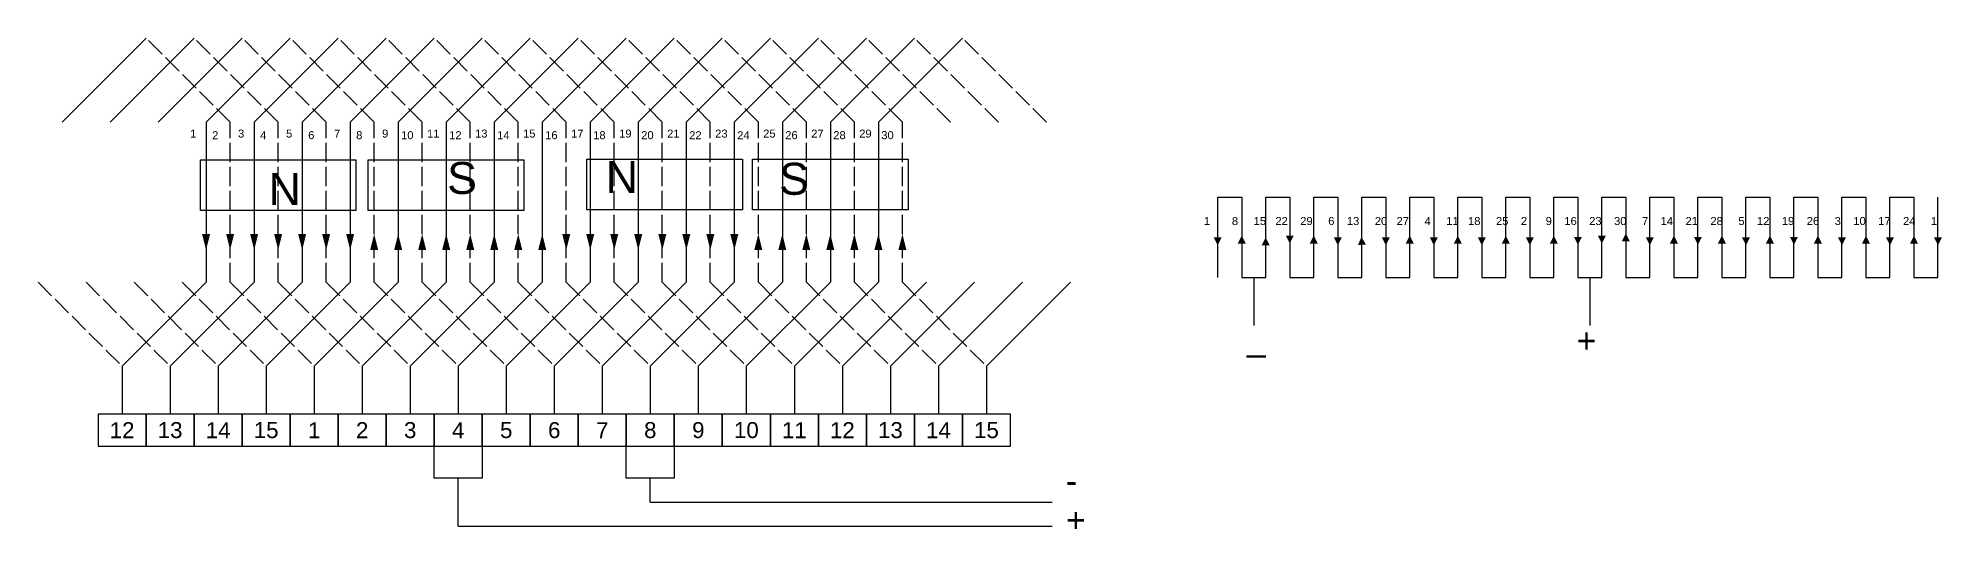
# Model space of a CAD drawing. Header units: millimetres. Extents: x -19 to 2750, y -81 to 285.
# Drawn here: x 1560 to 2750, y -21 to 285 of the extents above; entities that cross this region are included whole.
import ezdxf

# ---------------------------------------------------------------- set-up
doc = ezdxf.new("R2010")
doc.units = ezdxf.units.MM
doc.linetypes.add('ACAD_ISO02W100', pattern=[15, 12, -3])
doc.styles.get("Standard").update_dxf_attribs({"font": 'arial.ttf'})

msp = doc.modelspace()

# ---------------------------------------------------------------- linework, layer by layer
for p, q in [((1575.3, 232.8), (1627.8, 285.3)), ((1605.3, 232.8), (1657.8, 285.3)), ((1635.3, 232.8), (1687.8, 285.3)), ((1665.3, 232.8), (1717.8, 285.3)), ((1695.3, 232.8), (1747.8, 285.3)), ((1725.3, 232.8), (1777.8, 285.3)), ((1755.3, 232.8), (1807.8, 285.3)), ((1785.3, 232.8), (1837.8, 285.3)), ((1815.3, 232.8), (1867.8, 285.3)), ((1845.3, 232.8), (1897.8, 285.3)), ((1875.3, 232.8), (1927.8, 285.3)), ((1905.3, 232.8), (1957.8, 285.3)), ((1935.3, 232.8), (1987.8, 285.3)), ((1965.3, 232.8), (2017.8, 285.3)), ((1995.3, 232.8), (2047.8, 285.3)), ((2025.3, 232.8), (2077.8, 285.3)), ((2055.3, 232.8), (2107.8, 285.3)), ((2085.3, 232.8), (2137.8, 285.3)), ((1665.3, 232.8), (1665.3, 132.8)), ((1695.3, 232.8), (1695.3, 132.8)), ((1725.3, 232.8), (1725.3, 132.8)), ((1755.3, 232.8), (1755.3, 132.8)), ((1785.3, 232.8), (1785.3, 132.8)), ((1815.3, 232.8), (1815.3, 132.8)), ((1845.3, 232.8), (1845.3, 132.8)), ((1875.3, 232.8), (1875.3, 132.8)), ((1905.3, 232.8), (1905.3, 132.8)), ((1935.3, 232.8), (1935.3, 132.8)), ((1965.3, 232.8), (1965.3, 132.8)), ((1995.3, 232.8), (1995.3, 132.8)), ((2025.3, 232.8), (2025.3, 132.8)), ((2055.3, 232.8), (2055.3, 132.8)), ((2085.3, 232.8), (2085.3, 132.8)), ((2297.3, 135.8), (2297.3, 185.8)), ((2297.3, 185.8), (2312.3, 185.8)), ((2312.3, 185.8), (2312.3, 135.8)), ((2327.3, 135.8), (2327.3, 185.8)), ((2327.3, 185.8), (2342.3, 185.8)), ((2342.3, 185.8), (2342.3, 135.8)), ((2357.3, 135.8), (2357.3, 185.8)), ((2357.3, 185.8), (2372.3, 185.8)), ((2372.3, 185.8), (2372.3, 135.8)), ((2387.3, 135.8), (2387.3, 185.8)), ((2387.3, 185.8), (2402.3, 185.8)), ((2402.3, 185.8), (2402.3, 135.8)), ((2417.3, 135.8), (2417.3, 185.8)), ((2417.3, 185.8), (2432.3, 185.8)), ((2432.3, 185.8), (2432.3, 135.8)), ((2447.3, 135.8), (2447.3, 185.8)), ((2447.3, 185.8), (2462.3, 185.8)), ((2462.3, 185.8), (2462.3, 135.8)), ((2477.3, 135.8), (2477.3, 185.8)), ((2477.3, 185.8), (2492.3, 185.8)), ((2492.3, 185.8), (2492.3, 135.8)), ((2507.3, 135.8), (2507.3, 185.8)), ((2507.3, 185.8), (2522.3, 185.8)), ((2522.3, 185.8), (2522.3, 135.8)), ((2537.3, 135.8), (2537.3, 185.8)), ((2537.3, 185.8), (2552.3, 185.8)), ((2552.3, 185.8), (2552.3, 135.8)), ((2567.3, 135.8), (2567.3, 185.8)), ((2567.3, 185.8), (2582.3, 185.8)), ((2582.3, 185.8), (2582.3, 135.8)), ((2597.3, 135.8), (2597.3, 185.8)), ((2597.3, 185.8), (2612.3, 185.8)), ((2612.3, 185.8), (2612.3, 135.8)), ((2627.3, 135.8), (2627.3, 185.8)), ((2627.3, 185.8), (2642.3, 185.8)), ((2642.3, 185.8), (2642.3, 135.8)), ((2657.3, 135.8), (2657.3, 185.8)), ((2657.3, 185.8), (2672.3, 185.8)), ((2672.3, 185.8), (2672.3, 135.8)), ((2687.3, 135.8), (2687.3, 185.8)), ((2687.3, 185.8), (2702.3, 185.8)), ((2702.3, 185.8), (2702.3, 135.8)), ((2717.3, 135.8), (2717.3, 185.8)), ((2717.3, 185.8), (2732.3, 185.8)), ((2732.3, 185.8), (2732.3, 135.8)), ((2747.3, 135.8), (2747.3, 185.8)), ((1665.3, 132.8), (1612.8, 80.3)), ((1695.3, 132.8), (1642.8, 80.3)), ((1725.3, 132.8), (1672.8, 80.3)), ((1755.3, 132.8), (1702.8, 80.3)), ((1785.3, 132.8), (1732.8, 80.3)), ((1815.3, 132.8), (1762.8, 80.3)), ((1845.3, 132.8), (1792.8, 80.3)), ((1875.3, 132.8), (1822.8, 80.3)), ((1905.3, 132.8), (1852.8, 80.3)), ((1935.3, 132.8), (1882.8, 80.3)), ((1965.3, 132.8), (1912.8, 80.3)), ((1995.3, 132.8), (1942.8, 80.3)), ((2025.3, 132.8), (1972.8, 80.3)), ((2055.3, 132.8), (2002.8, 80.3)), ((2085.3, 132.8), (2032.8, 80.3)), ((2115.3, 132.8), (2062.8, 80.3)), ((2145.3, 132.8), (2092.8, 80.3)), ((2175.3, 132.8), (2122.8, 80.3)), ((2205.3, 132.8), (2152.8, 80.3)), ((2312.3, 135.8), (2327.3, 135.8)), ((2319.8, 135.8), (2319.8, 105.8)), ((2342.3, 135.8), (2357.3, 135.8)), ((2372.3, 135.8), (2387.3, 135.8)), ((2402.3, 135.8), (2417.3, 135.8)), ((2432.3, 135.8), (2447.3, 135.8)), ((2462.3, 135.8), (2477.3, 135.8)), ((2492.3, 135.8), (2507.3, 135.8)), ((2522.3, 135.8), (2537.3, 135.8)), ((2529.8, 135.8), (2529.8, 105.8)), ((2552.3, 135.8), (2567.3, 135.8)), ((2582.3, 135.8), (2597.3, 135.8)), ((2612.3, 135.8), (2627.3, 135.8)), ((2642.3, 135.8), (2657.3, 135.8)), ((2672.3, 135.8), (2687.3, 135.8)), ((2702.3, 135.8), (2717.3, 135.8)), ((2732.3, 135.8), (2747.3, 135.8)), ((1612.8, 80.3), (1612.8, 50.3)), ((1642.8, 80.3), (1642.8, 50.3)), ((1672.8, 80.3), (1672.8, 50.3)), ((1702.8, 80.3), (1702.8, 50.3)), ((1732.8, 80.3), (1732.8, 50.3)), ((1762.8, 80.3), (1762.8, 50.3)), ((1792.8, 80.3), (1792.8, 50.3)), ((1822.8, 80.3), (1822.8, 50.3)), ((1852.8, 80.3), (1852.8, 50.3)), ((1882.8, 80.3), (1882.8, 50.3)), ((1912.8, 80.3), (1912.8, 50.3)), ((1942.8, 80.3), (1942.8, 50.3)), ((1972.8, 80.3), (1972.8, 50.3)), ((2002.8, 80.3), (2002.8, 50.3)), ((2032.8, 80.3), (2032.8, 50.3)), ((2062.8, 80.3), (2062.8, 50.3)), ((2092.8, 80.3), (2092.8, 50.3)), ((2122.8, 80.3), (2122.8, 50.3)), ((2152.8, 80.3), (2152.8, 50.3)), ((1612.8, 50.3), (1597.8, 50.3)), ((1597.8, 50.3), (1597.8, 30.3)), ((1627.8, 50.3), (1612.8, 50.3)), ((1627.8, 30.3), (1627.8, 50.3)), ((1642.8, 50.3), (1627.8, 50.3)), ((1627.8, 50.3), (1627.8, 30.3)), ((1657.8, 50.3), (1642.8, 50.3)), ((1657.8, 30.3), (1657.8, 50.3)), ((1672.8, 50.3), (1657.8, 50.3)), ((1657.8, 50.3), (1657.8, 30.3)), ((1687.8, 50.3), (1672.8, 50.3)), ((1687.8, 30.3), (1687.8, 50.3)), ((1702.8, 50.3), (1687.8, 50.3)), ((1687.8, 50.3), (1687.8, 30.3)), ((1717.8, 50.3), (1702.8, 50.3)), ((1732.8, 50.3), (1717.8, 50.3)), ((1717.8, 50.3), (1717.8, 30.3)), ((1717.8, 30.3), (1717.8, 50.3)), ((1747.8, 50.3), (1732.8, 50.3)), ((1747.8, 30.3), (1747.8, 50.3)), ((1762.8, 50.3), (1747.8, 50.3)), ((1747.8, 50.3), (1747.8, 30.3)), ((1777.8, 50.3), (1762.8, 50.3)), ((1777.8, 30.3), (1777.8, 50.3)), ((1792.8, 50.3), (1777.8, 50.3)), ((1777.8, 50.3), (1777.8, 30.3)), ((1807.8, 50.3), (1792.8, 50.3)), ((1807.8, 30.3), (1807.8, 50.3)), ((1822.8, 50.3), (1807.8, 50.3)), ((1807.8, 50.3), (1807.8, 30.3)), ((1837.8, 50.3), (1822.8, 50.3)), ((1837.8, 30.3), (1837.8, 50.3)), ((1852.8, 50.3), (1837.8, 50.3)), ((1837.8, 50.3), (1837.8, 30.3)), ((1867.8, 50.3), (1852.8, 50.3)), ((1867.8, 30.3), (1867.8, 50.3)), ((1882.8, 50.3), (1867.8, 50.3)), ((1867.8, 50.3), (1867.8, 30.3)), ((1897.8, 50.3), (1882.8, 50.3)), ((1897.8, 30.3), (1897.8, 50.3)), ((1912.8, 50.3), (1897.8, 50.3)), ((1897.8, 50.3), (1897.8, 30.3)), ((1927.8, 50.3), (1912.8, 50.3)), ((1927.8, 30.3), (1927.8, 50.3)), ((1942.8, 50.3), (1927.8, 50.3)), ((1927.8, 50.3), (1927.8, 30.3)), ((1957.8, 50.3), (1942.8, 50.3)), ((1957.8, 30.3), (1957.8, 50.3)), ((1972.8, 50.3), (1957.8, 50.3)), ((1957.8, 50.3), (1957.8, 30.3)), ((1987.8, 50.3), (1972.8, 50.3)), ((1987.8, 30.3), (1987.8, 50.3)), ((2002.8, 50.3), (1987.8, 50.3)), ((1987.8, 50.3), (1987.8, 30.3)), ((2017.8, 50.3), (2002.8, 50.3)), ((2017.8, 30.3), (2017.8, 50.3)), ((2032.8, 50.3), (2017.8, 50.3)), ((2017.8, 50.3), (2017.8, 30.3)), ((2047.8, 50.3), (2032.8, 50.3)), ((2047.8, 30.3), (2047.8, 50.3)), ((2062.8, 50.3), (2047.8, 50.3)), ((2047.8, 50.3), (2047.8, 30.3)), ((2077.8, 50.3), (2062.8, 50.3)), ((2077.8, 30.3), (2077.8, 50.3)), ((2092.8, 50.3), (2077.8, 50.3)), ((2077.8, 50.3), (2077.8, 30.3)), ((2107.8, 50.3), (2092.8, 50.3)), ((2107.8, 30.3), (2107.8, 50.3)), ((2122.8, 50.3), (2107.8, 50.3)), ((2107.8, 50.3), (2107.8, 30.3)), ((2137.8, 50.3), (2122.8, 50.3)), ((2137.8, 30.3), (2137.8, 50.3)), ((2152.8, 50.3), (2137.8, 50.3)), ((2137.8, 50.3), (2137.8, 30.3)), ((2167.8, 50.3), (2152.8, 50.3)), ((2167.8, 30.3), (2167.8, 50.3)), ((1597.8, 30.3), (1627.8, 30.3)), ((1627.8, 30.3), (1657.8, 30.3)), ((1657.8, 30.3), (1687.8, 30.3)), ((1687.8, 30.3), (1717.8, 30.3)), ((1717.8, 30.3), (1747.8, 30.3)), ((1747.8, 30.3), (1777.8, 30.3)), ((1777.8, 30.3), (1807.8, 30.3)), ((1807.8, 30.3), (1837.8, 30.3)), ((1837.8, 30.3), (1867.8, 30.3)), ((1867.8, 30.3), (1897.8, 30.3)), ((1897.8, 30.3), (1927.8, 30.3)), ((1927.8, 30.3), (1957.8, 30.3)), ((1957.8, 30.3), (1987.8, 30.3)), ((1987.8, 30.3), (2017.8, 30.3)), ((2017.8, 30.3), (2047.8, 30.3)), ((2047.8, 30.3), (2077.8, 30.3)), ((2077.8, 30.3), (2107.8, 30.3)), ((2107.8, 30.3), (2137.8, 30.3)), ((2137.8, 30.3), (2167.8, 30.3)), ((1822.8, -19.7), (1822.8, 10.3)), ((1942.8, -4.7), (1942.8, 10.3)), ((1942.8, -4.7), (2193.8, -4.7)), ((1822.8, -19.7), (2193.8, -19.7))]:
    msp.add_line(p, q)
at = {"linetype": 'ACAD_ISO02W100'}
for p, q in [((1680.3, 232.8), (1627.8, 285.3)), ((1710.3, 232.8), (1657.8, 285.3)), ((1740.3, 232.8), (1687.8, 285.3)), ((1770.3, 232.8), (1717.8, 285.3)), ((1800.3, 232.8), (1747.8, 285.3)), ((1830.3, 232.8), (1777.8, 285.3)), ((1860.3, 232.8), (1807.8, 285.3)), ((1890.3, 232.8), (1837.8, 285.3)), ((1920.3, 232.8), (1867.8, 285.3)), ((1950.3, 232.8), (1897.8, 285.3)), ((1980.3, 232.8), (1927.8, 285.3)), ((2010.3, 232.8), (1957.8, 285.3)), ((2040.3, 232.8), (1987.8, 285.3)), ((2070.3, 232.8), (2017.8, 285.3)), ((2100.3, 232.8), (2047.8, 285.3)), ((2130.3, 232.8), (2077.8, 285.3)), ((2160.3, 232.8), (2107.8, 285.3)), ((2190.3, 232.8), (2137.8, 285.3)), ((1680.3, 132.8), (1680.3, 232.8)), ((1710.3, 132.8), (1710.3, 232.8)), ((1740.3, 132.8), (1740.3, 232.8)), ((1770.3, 132.8), (1770.3, 232.8)), ((1800.3, 132.8), (1800.3, 232.8)), ((1830.3, 132.8), (1830.3, 232.8)), ((1860.3, 132.8), (1860.3, 232.8)), ((1890.3, 132.8), (1890.3, 232.8)), ((1920.3, 132.8), (1920.3, 232.8)), ((1950.3, 132.8), (1950.3, 232.8)), ((1980.3, 132.8), (1980.3, 232.8)), ((2010.3, 132.8), (2010.3, 232.8)), ((2040.3, 132.8), (2040.3, 232.8)), ((2070.3, 132.8), (2070.3, 232.8)), ((2100.3, 132.8), (2100.3, 232.8)), ((1560.3, 132.8), (1612.8, 80.3)), ((1590.3, 132.8), (1642.8, 80.3)), ((1620.3, 132.8), (1672.8, 80.3)), ((1650.3, 132.8), (1702.8, 80.3)), ((1680.3, 132.8), (1732.8, 80.3)), ((1710.3, 132.8), (1762.8, 80.3)), ((1740.3, 132.8), (1792.8, 80.3)), ((1770.3, 132.8), (1822.8, 80.3)), ((1800.3, 132.8), (1852.8, 80.3)), ((1830.3, 132.8), (1882.8, 80.3)), ((1860.3, 132.8), (1912.8, 80.3)), ((1890.3, 132.8), (1942.8, 80.3)), ((1920.3, 132.8), (1972.8, 80.3)), ((1950.3, 132.8), (2002.8, 80.3)), ((1980.3, 132.8), (2032.8, 80.3)), ((2010.3, 132.8), (2062.8, 80.3)), ((2040.3, 132.8), (2092.8, 80.3)), ((2070.3, 132.8), (2122.8, 80.3)), ((2100.3, 132.8), (2152.8, 80.3))]:
    msp.add_line(p, q, dxfattribs=at)
for points in [[(1661.7, 209.3), (1758.9, 209.3), (1758.9, 177.5), (1661.7, 177.5)], [(1766.6, 209.3), (1863.8, 209.3), (1863.8, 177.5), (1766.6, 177.5)], [(1903.2, 209.7), (2000.4, 209.7), (2000.4, 177.9), (1903.2, 177.9)], [(2006.7, 209.7), (2103.9, 209.7), (2103.9, 177.9), (2006.7, 177.9)], [(1807.8, 30.3), (1837.8, 30.3), (1837.8, 10.3), (1807.8, 10.3)], [(1927.8, 30.3), (1957.8, 30.3), (1957.8, 10.3), (1927.8, 10.3)]]:
    msp.add_lwpolyline(points, close=True)
for points in [[(1665.3, 162.9, 5, 0, 0), (1665.3, 152.9, 0, 0, 0)], [(1680.3, 162.9, 5, 0, 0), (1680.3, 152.9, 0, 0, 0)], [(1695.3, 162.9, 5, 0, 0), (1695.3, 152.9, 0, 0, 0)], [(1710.3, 162.9, 5, 0, 0), (1710.3, 152.9, 0, 0, 0)], [(1725.3, 162.9, 5, 0, 0), (1725.3, 152.9, 0, 0, 0)], [(1740.3, 162.9, 5, 0, 0), (1740.3, 152.9, 0, 0, 0)], [(1755.3, 162.9, 5, 0, 0), (1755.3, 152.9, 0, 0, 0)], [(1770.3, 152.9, 5, 0, 0), (1770.3, 162.9, 0, 0, 0)], [(1785.3, 152.9, 5, 0, 0), (1785.3, 162.9, 0, 0, 0)], [(1800.3, 152.9, 5, 0, 0), (1800.3, 162.9, 0, 0, 0)], [(1815.3, 152.9, 5, 0, 0), (1815.3, 162.9, 0, 0, 0)], [(1830.3, 152.9, 5, 0, 0), (1830.3, 162.9, 0, 0, 0)], [(1845.3, 152.9, 5, 0, 0), (1845.3, 162.9, 0, 0, 0)], [(1860.3, 152.9, 5, 0, 0), (1860.3, 162.9, 0, 0, 0)], [(1875.3, 152.9, 5, 0, 0), (1875.3, 162.9, 0, 0, 0)], [(1890.3, 162.9, 5, 0, 0), (1890.3, 152.9, 0, 0, 0)], [(1905.3, 162.9, 5, 0, 0), (1905.3, 152.9, 0, 0, 0)], [(1920.3, 162.9, 5, 0, 0), (1920.3, 152.9, 0, 0, 0)], [(1935.3, 162.9, 5, 0, 0), (1935.3, 152.9, 0, 0, 0)], [(1950.3, 162.9, 5, 0, 0), (1950.3, 152.9, 0, 0, 0)], [(1965.3, 162.9, 5, 0, 0), (1965.3, 152.9, 0, 0, 0)], [(1980.3, 162.9, 5, 0, 0), (1980.3, 152.9, 0, 0, 0)], [(1995.3, 162.9, 5, 0, 0), (1995.3, 152.9, 0, 0, 0)], [(2010.3, 152.9, 5, 0, 0), (2010.3, 162.9, 0, 0, 0)], [(2025.3, 152.9, 5, 0, 0), (2025.3, 162.9, 0, 0, 0)], [(2040.3, 152.9, 5, 0, 0), (2040.3, 162.9, 0, 0, 0)], [(2055.3, 152.9, 5, 0, 0), (2055.3, 162.9, 0, 0, 0)], [(2070.3, 152.9, 5, 0, 0), (2070.3, 162.9, 0, 0, 0)], [(2085.3, 152.9, 5, 0, 0), (2085.3, 162.9, 0, 0, 0)], [(2100.3, 152.9, 5, 0, 0), (2100.3, 162.9, 0, 0, 0)], [(2297.3, 160.8, 5, 0, 0), (2297.3, 155.8, 0, 0, 0)], [(2312.3, 156.9, 5, 0, 0), (2312.3, 161.9, 0, 0, 0)], [(2327.3, 155.8, 5, 0, 0), (2327.3, 160.8, 0, 0, 0)], [(2342.3, 161.9, 5, 0, 0), (2342.3, 156.9, 0, 0, 0)], [(2357.3, 156.9, 5, 0, 0), (2357.3, 161.9, 0, 0, 0)], [(2372.3, 160.8, 5, 0, 0), (2372.3, 155.8, 0, 0, 0)], [(2387.4, 156.1, 5, 0, 0), (2387.1, 161.1, 0, 0, 0)], [(2402.3, 160.8, 5, 0, 0), (2402.3, 155.8, 0, 0, 0)], [(2417.3, 156.9, 5, 0, 0), (2417.3, 161.9, 0, 0, 0)], [(2432.3, 160.8, 5, 0, 0), (2432.3, 155.8, 0, 0, 0)], [(2447.3, 156.9, 5, 0, 0), (2447.3, 161.9, 0, 0, 0)], [(2462.3, 160.8, 5, 0, 0), (2462.3, 155.8, 0, 0, 0)], [(2477.3, 156.9, 5, 0, 0), (2477.3, 161.9, 0, 0, 0)], [(2492.3, 160.8, 5, 0, 0), (2492.3, 155.8, 0, 0, 0)], [(2507.3, 156.9, 5, 0, 0), (2507.3, 161.9, 0, 0, 0)], [(2522.3, 161.1, 5, 0, 0), (2522.3, 156.1, 0, 0, 0)], [(2537.3, 161.9, 5, 0, 0), (2537.3, 156.9, 0, 0, 0)], [(2552.3, 158.3, 5, 0, 0), (2552.3, 163.3, 0, 0, 0)], [(2567.3, 160.8, 5, 0, 0), (2567.3, 155.8, 0, 0, 0)], [(2582.3, 156.9, 5, 0, 0), (2582.3, 161.9, 0, 0, 0)], [(2597.3, 161.1, 5, 0, 0), (2597.3, 156.1, 0, 0, 0)], [(2612.3, 156.9, 5, 0, 0), (2612.3, 161.9, 0, 0, 0)], [(2627.3, 160.8, 5, 0, 0), (2627.3, 155.8, 0, 0, 0)], [(2642.3, 156.9, 5, 0, 0), (2642.3, 161.9, 0, 0, 0)], [(2657.3, 161.1, 5, 0, 0), (2657.3, 156.1, 0, 0, 0)], [(2672.3, 156.9, 5, 0, 0), (2672.3, 161.9, 0, 0, 0)], [(2687.3, 160.8, 5, 0, 0), (2687.3, 155.8, 0, 0, 0)], [(2702.3, 156.9, 5, 0, 0), (2702.3, 161.9, 0, 0, 0)], [(2717.3, 160.8, 5, 0, 0), (2717.3, 155.8, 0, 0, 0)], [(2732.3, 156.9, 5, 0, 0), (2732.3, 161.9, 0, 0, 0)], [(2747.3, 160.8, 5, 0, 0), (2747.3, 155.8, 0, 0, 0)]]:
    msp.add_lwpolyline(points, format="xyseb")

# ---------------------------------------------------------------- texts
for s, height, p in [('S', 20, (1815.9, 187.9)), ('N', 20, (1914.9, 188.5)), ('S', 20, (2023.3, 187.4)), ('N', 20, (1704.3, 181)), ('+', 15, (2521.6, 88.8)), ('_', 15, (2315.5, 90)), ('-', 15, (2202.5, 1.2)), ('+', 15, (2202.5, -23.3))]:
    msp.add_text(s, height=height).set_placement(p)
for s, width, gutter_width, insert, char_height, attachment_point in [('1', 13.788, 12.5, (1657.2, 225.6), 5, 5), ('2', 11.446, 12.5, (1671, 224.6), 5, 5), ('3', 13.788, 12.5, (1687.2, 225.6), 5, 5), ('4', 11.446, 12.5, (1701, 224.6), 5, 5), ('5', 13.788, 12.5, (1717.2, 225.6), 5, 5), ('6', 11.446, 12.5, (1731, 224.6), 5, 5), ('7', 13.788, 12.5, (1747.2, 225.6), 5, 5), ('8', 11.446, 12.5, (1761, 224.6), 5, 5), ('9', 13.788, 12.5, (1777.2, 225.6), 5, 5), ('10', 11.446, 12.5, (1791, 224.6), 5, 5), ('11', 13.788, 12.5, (1807.2, 225.6), 5, 5), ('12', 11.446, 12.5, (1821, 224.6), 5, 5), ('13', 13.788, 12.5, (1837.2, 225.6), 5, 5), ('14', 11.446, 12.5, (1851, 224.6), 5, 5), ('15', 13.788, 12.5, (1867.2, 225.6), 5, 5), ('16', 11.446, 12.5, (1881, 224.6), 5, 5), ('17', 13.788, 12.5, (1897.2, 225.6), 5, 5), ('18', 11.446, 12.5, (1911, 224.6), 5, 5), ('19', 13.788, 12.5, (1927.2, 225.6), 5, 5), ('20', 11.446, 12.5, (1941, 224.6), 5, 5), ('21', 13.788, 12.5, (1957.2, 225.6), 5, 5), ('22', 11.446, 12.5, (1971, 224.6), 5, 5), ('23', 13.788, 12.5, (1987.2, 225.6), 5, 5), ('24', 11.446, 12.5, (2001, 224.6), 5, 5), ('25', 13.788, 12.5, (2017.2, 225.6), 5, 5), ('26', 11.446, 12.5, (2031, 224.6), 5, 5), ('27', 13.788, 12.5, (2047.2, 225.6), 5, 5), ('28', 11.446, 12.5, (2061, 224.6), 5, 5), ('29', 13.788, 12.5, (2077.2, 225.6), 5, 5), ('30', 11.446, 12.5, (2091, 224.6), 5, 5), ('       1       8     15   22    29     6    13     20   27     4     11   18     25    2      9    16    23    30     7    14    21    28     5    12    19    26     3    10    17    24     1', 540.225, 100, (2275.1, 173.5), 5, 1), ('12', 30, 100, (1612.8, 40.3), 10, 5), ('13', 30, 100, (1642.8, 40.3), 10, 5), ('14', 30, 100, (1672.8, 40.3), 10, 5), ('15', 30, 100, (1702.8, 40.3), 10, 5), ('1', 30, 100, (1732.8, 40.3), 10, 5), ('2', 30, 100, (1762.8, 40.3), 10, 5), ('3', 30, 100, (1792.8, 40.3), 10, 5), ('4', 30, 100, (1822.8, 40.3), 10, 5), ('5', 30, 100, (1852.8, 40.3), 10, 5), ('6', 30, 100, (1882.8, 40.3), 10, 5), ('7', 30, 100, (1912.8, 40.3), 10, 5), ('8', 30, 100, (1942.8, 40.3), 10, 5), ('9', 30, 100, (1972.8, 40.3), 10, 5), ('10', 30, 100, (2002.8, 40.3), 10, 5), ('11', 30, 100, (2032.8, 40.3), 10, 5), ('12', 30, 100, (2062.8, 40.3), 10, 5), ('13', 30, 100, (2092.8, 40.3), 10, 5), ('14', 30, 100, (2122.8, 40.3), 10, 5), ('15', 30, 100, (2152.8, 40.3), 10, 5)]:
    msp.add_mtext_dynamic_manual_height_columns(s, width=width, gutter_width=gutter_width, heights=[0], dxfattribs=dict(insert=insert, char_height=char_height, attachment_point=attachment_point))

doc.saveas('drawing.dxf')
